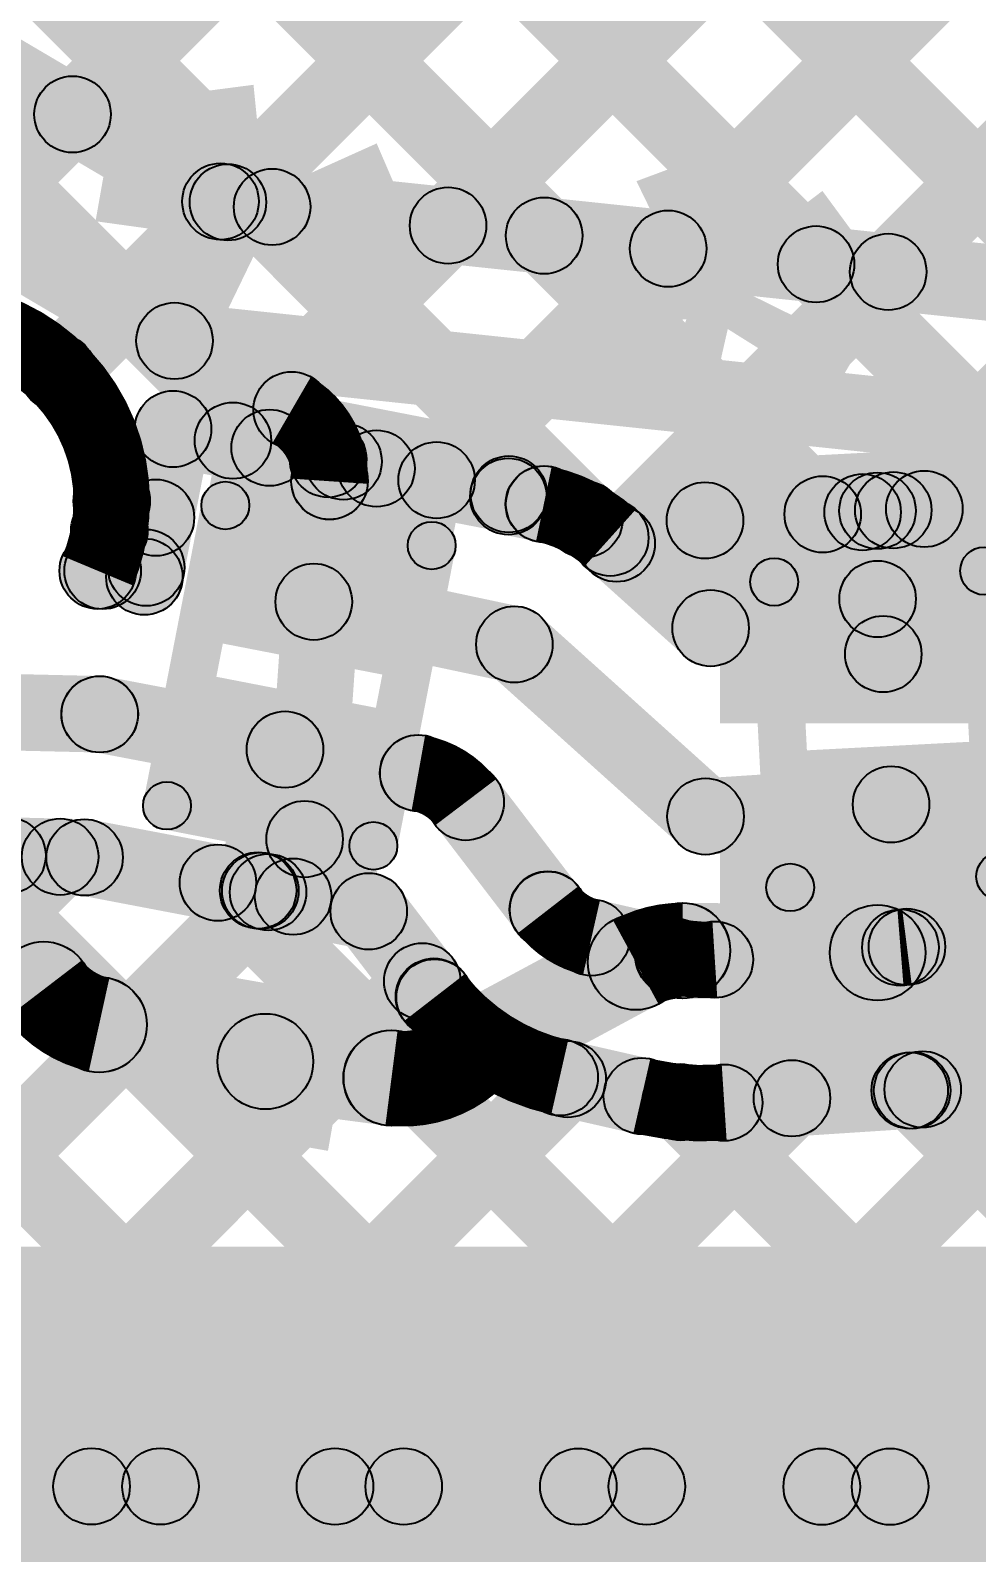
# Model space of a CAD drawing. Header units: millimetres. Extents: x 2.72 to 4.82, y 2.46 to 3.29.
# Drawn here: x 3.6684 to 3.7674, y 2.555 to 2.7142 of the extents above; entities that cross this region are included whole.
import ezdxf

# ---------------------------------------------------------------- set-up
doc = ezdxf.new("R2010")
doc.units = ezdxf.units.MM
doc.header["$MEASUREMENT"] = 0
for name, color, linetype in [('BottomLayer', 5, 'Continuous'), ('BottomPaste', 16, 'Continuous'), ('BottomSolder', 6, 'Continuous'), ('TopLayer', 1, 'Continuous'), ('TopOverlay', 2, 'Continuous'), ('TopPaste', 8, 'Continuous'), ('TopSolder', 216, 'Continuous')]:
    doc.layers.add(name, color=color, linetype=linetype)

# ---------------------------------------------------------------- blocks, each defined once
blk = doc.blocks.new('CAP_0201_B_18')
at = {"layer": 'BottomLayer'}
for points in [[(-0.01772, 0.00591), (-0.00591, 0.00591), (-0.00591, -0.00591), (-0.01772, -0.00591)], [(0.00591, 0.00591), (0.01772, 0.00591), (0.01772, -0.00591), (0.00591, -0.00591)]]:
    blk.add_hatch(color=5, dxfattribs=at).paths.add_polyline_path(points)
at = {"layer": 'BottomPaste'}
for points in [[(-0.01772, 0.00591), (-0.00591, 0.00591), (-0.00591, -0.00591), (-0.01772, -0.00591)], [(0.00591, 0.00591), (0.01772, 0.00591), (0.01772, -0.00591), (0.00591, -0.00591)]]:
    blk.add_hatch(color=16, dxfattribs=at).paths.add_polyline_path(points)
at = {"layer": 'BottomSolder'}
for points in [[(-0.01988, 0.00807), (-0.00374, 0.00807), (-0.00374, -0.00807), (-0.01988, -0.00807)], [(0.00374, 0.00807), (0.01988, 0.00807), (0.01988, -0.00807), (0.00374, -0.00807)]]:
    blk.add_hatch(color=6, dxfattribs=at).paths.add_polyline_path(points)
blk = doc.blocks.new('R__0402_B_54')
at = {"layer": 'BottomLayer'}
for points in [[(-0.0095, 0.0125), (-0.0095, -0.0125), (-0.0275, -0.0125), (-0.0275, 0.0125)], [(0.0275, 0.0125), (0.0275, -0.0125), (0.0095, -0.0125), (0.0095, 0.0125)]]:
    blk.add_hatch(color=5, dxfattribs=at).paths.add_polyline_path(points)
at = {"layer": 'BottomPaste'}
for points in [[(-0.0095, 0.0125), (-0.0095, -0.0125), (-0.0275, -0.0125), (-0.0275, 0.0125)], [(0.0275, 0.0125), (0.0275, -0.0125), (0.0095, -0.0125), (0.0095, 0.0125)]]:
    blk.add_hatch(color=16, dxfattribs=at).paths.add_polyline_path(points)
at = {"layer": 'BottomSolder'}
for points in [[(-0.0055, 0.0165), (-0.0055, -0.0165), (-0.0315, -0.0165), (-0.0315, 0.0165)], [(0.0315, 0.0165), (0.0315, -0.0165), (0.0055, -0.0165), (0.0055, 0.0165)]]:
    blk.add_hatch(color=6, dxfattribs=at).paths.add_polyline_path(points)
blk = doc.blocks.new('LED_0201_107')
at = {"layer": 'TopLayer'}
for points in [[(-0.01181, 0.00689), (-0.00394, 0.00689), (-0.00394, -0.00689), (-0.01181, -0.00689)], [(0.00394, 0.00689), (0.01181, 0.00689), (0.01181, -0.00689), (0.00394, -0.00689)]]:
    blk.add_hatch(color=1, dxfattribs=at).paths.add_polyline_path(points)
at = {"layer": 'TopOverlay'}
h = blk.add_hatch(color=2, dxfattribs=at)
edge = h.paths.add_edge_path()
edge.add_arc((-0.016, 0.011), 0.0025, 0, 360)
h = blk.add_hatch(color=2, dxfattribs=at)
edge = h.paths.add_edge_path()
edge.add_arc((-0.016, 0.011), 0.0025, 0, 360)
for points in [[(0.016, 0.0135), (0.016, 0.0085), (-0.016, 0.0085), (-0.016, 0.0135)], [(0.016, -0.01301), (0.029, -0.01301), (0.029, 0.01299), (0.016, 0.01299)], [(-0.0185, 0.011), (-0.0135, 0.011), (-0.0135, -0.011), (-0.0185, -0.011)], [(0.01301, -0.011), (0.01701, -0.011), (0.01701, 0.011), (0.01301, 0.011)], [(0.016, -0.0085), (0.016, -0.0135), (-0.016, -0.0135), (-0.016, -0.0085)]]:
    blk.add_hatch(color=2, dxfattribs=at).paths.add_polyline_path(points)
h = blk.add_hatch(color=2, dxfattribs=at)
edge = h.paths.add_edge_path()
edge.add_arc((0.016, 0.011), 0.0025, 0, 360)
h = blk.add_hatch(color=2, dxfattribs=at)
edge = h.paths.add_edge_path()
edge.add_arc((-0.016, -0.011), 0.0025, 0, 360)
h = blk.add_hatch(color=2, dxfattribs=at)
edge = h.paths.add_edge_path()
edge.add_arc((-0.016, -0.011), 0.0025, 0, 360)
h = blk.add_hatch(color=2, dxfattribs=at)
edge = h.paths.add_edge_path()
edge.add_arc((0.016, -0.011), 0.0025, 0, 360)
at = {"layer": 'TopPaste'}
for points in [[(-0.01181, 0.00689), (-0.00394, 0.00689), (-0.00394, -0.00689), (-0.01181, -0.00689)], [(0.00394, 0.00689), (0.01181, 0.00689), (0.01181, -0.00689), (0.00394, -0.00689)]]:
    blk.add_hatch(color=8, dxfattribs=at).paths.add_polyline_path(points)
at = {"layer": 'TopSolder'}
for points in [[(-0.01398, 0.00906), (-0.00177, 0.00906), (-0.00177, -0.00906), (-0.01398, -0.00906)], [(0.00177, 0.00906), (0.01398, 0.00906), (0.01398, -0.00906), (0.00177, -0.00906)]]:
    blk.add_hatch(color=216, dxfattribs=at).paths.add_polyline_path(points)
at = {"layer": 'TopOverlay'}
for centre in [(-0.016, 0.011), (-0.016, 0.011), (0.016, 0.011), (-0.016, -0.011), (-0.016, -0.011), (0.016, -0.011)]:
    blk.add_circle(centre, 0.0025, dxfattribs=at)
blk = doc.blocks.new('LED_0201_108')
at = {"layer": 'TopLayer'}
for points in [[(-0.01181, 0.00689), (-0.00394, 0.00689), (-0.00394, -0.00689), (-0.01181, -0.00689)], [(0.00394, 0.00689), (0.01181, 0.00689), (0.01181, -0.00689), (0.00394, -0.00689)]]:
    blk.add_hatch(color=1, dxfattribs=at).paths.add_polyline_path(points)
at = {"layer": 'TopOverlay'}
h = blk.add_hatch(color=2, dxfattribs=at)
edge = h.paths.add_edge_path()
edge.add_arc((-0.016, 0.011), 0.0025, 0, 360)
h = blk.add_hatch(color=2, dxfattribs=at)
edge = h.paths.add_edge_path()
edge.add_arc((-0.016, 0.011), 0.0025, 0, 360)
for points in [[(-0.016, 0.0085), (-0.016, 0.0135), (0.016, 0.0135), (0.016, 0.0085)], [(0.016, -0.013), (0.029, -0.013), (0.029, 0.013), (0.016, 0.013)], [(-0.0185, 0.011), (-0.0135, 0.011), (-0.0135, -0.011), (-0.0185, -0.011)], [(0.013, -0.011), (0.017, -0.011), (0.017, 0.011), (0.013, 0.011)], [(-0.016, -0.0135), (-0.016, -0.0085), (0.016, -0.0085), (0.016, -0.0135)]]:
    blk.add_hatch(color=2, dxfattribs=at).paths.add_polyline_path(points)
h = blk.add_hatch(color=2, dxfattribs=at)
edge = h.paths.add_edge_path()
edge.add_arc((0.016, 0.011), 0.0025, 0, 360)
h = blk.add_hatch(color=2, dxfattribs=at)
edge = h.paths.add_edge_path()
edge.add_arc((-0.016, -0.011), 0.0025, 0, 360)
h = blk.add_hatch(color=2, dxfattribs=at)
edge = h.paths.add_edge_path()
edge.add_arc((-0.016, -0.011), 0.0025, 0, 360)
h = blk.add_hatch(color=2, dxfattribs=at)
edge = h.paths.add_edge_path()
edge.add_arc((0.016, -0.011), 0.0025, 0, 360)
at = {"layer": 'TopPaste'}
for points in [[(-0.01181, 0.00689), (-0.00394, 0.00689), (-0.00394, -0.00689), (-0.01181, -0.00689)], [(0.00394, 0.00689), (0.01181, 0.00689), (0.01181, -0.00689), (0.00394, -0.00689)]]:
    blk.add_hatch(color=8, dxfattribs=at).paths.add_polyline_path(points)
at = {"layer": 'TopSolder'}
for points in [[(-0.01398, 0.00906), (-0.00177, 0.00906), (-0.00177, -0.00906), (-0.01398, -0.00906)], [(0.00177, 0.00906), (0.01398, 0.00906), (0.01398, -0.00906), (0.00177, -0.00906)]]:
    blk.add_hatch(color=216, dxfattribs=at).paths.add_polyline_path(points)
at = {"layer": 'TopOverlay'}
for centre in [(-0.016, 0.011), (-0.016, 0.011), (0.016, 0.011), (-0.016, -0.011), (-0.016, -0.011), (0.016, -0.011)]:
    blk.add_circle(centre, 0.0025, dxfattribs=at)

msp = doc.modelspace()

# ---------------------------------------------------------------- hatches: boundary and pattern name
at = {"layer": 'BottomLayer'}
for points in [[(3.55977, 2.90036), (3.56542, 2.90602), (3.78184, 2.6896), (3.77619, 2.68394)], [(3.73791, 2.68857), (3.73226, 2.69423), (3.92017, 2.88214), (3.92583, 2.87648)], [(3.56032, 2.87435), (3.56598, 2.88001), (3.75339, 2.6926), (3.74773, 2.68694)], [(3.76094, 2.68614), (3.75529, 2.6918), (3.92017, 2.85668), (3.92583, 2.85103)], [(3.56109, 2.84812), (3.56675, 2.85378), (3.72493, 2.69559), (3.71928, 2.68994)], [(3.57425, 2.80951), (3.57991, 2.81516), (3.69648, 2.69859), (3.69082, 2.69293)], [(3.69185, 2.69342), (3.6862, 2.69908), (3.76528, 2.77816), (3.77094, 2.7725)], [(3.71488, 2.69099), (3.70923, 2.69665), (3.79001, 2.77744), (3.79567, 2.77178)], [(3.6756, 2.70262), (3.66995, 2.70828), (3.73644, 2.77477), (3.7421, 2.76912)], [(3.59659, 2.7457), (3.60065, 2.7526), (3.69029, 2.69978), (3.68622, 2.69288)], [(3.58418, 2.7356), (3.58824, 2.7425), (3.68548, 2.6852), (3.68141, 2.67831)], [(3.68784, 2.69235), (3.68867, 2.70031), (3.80429, 2.68813), (3.80345, 2.68017)], [(3.68141, 2.67831), (3.68548, 2.6852), (3.69773, 2.67798), (3.69367, 2.67109)], [(3.68303, 2.67778), (3.68386, 2.68573), (3.80906, 2.67254), (3.80822, 2.66459)], [(3.70104, 2.62935), (3.69306, 2.62991), (3.69567, 2.66734), (3.70365, 2.66679)], [(3.70365, 2.66681), (3.69566, 2.66732), (3.69567, 2.66733), (3.70365, 2.66681)], [(3.75706, 2.65075), (3.75694, 2.65875), (3.77276, 2.65898), (3.77288, 2.65098)], [(3.65818, 2.62077), (3.66611, 2.62686), (3.67373, 2.61696), (3.6658, 2.61086)], [(3.73652, 2.61297), (3.73663, 2.62297), (3.75705, 2.62275), (3.75695, 2.61275)], [(3.73656, 2.61297), (3.73656, 2.62297), (3.73658, 2.62297), (3.73658, 2.61297)], [(3.75705, 2.61275), (3.75695, 2.62275), (3.78109, 2.62298), (3.78118, 2.61298)], [(3.71688, 2.6031), (3.71214, 2.61191), (3.72933, 2.62116), (3.73407, 2.61236)], [(3.67447, 2.60533), (3.67663, 2.6151), (3.69403, 2.61125), (3.69187, 2.60149)], [(3.6923, 2.60141), (3.6936, 2.61133), (3.70676, 2.6096), (3.70546, 2.59968)], [(3.70545, 2.59968), (3.70677, 2.6096), (3.7068, 2.60959), (3.70548, 2.59968)], [(3.049, 2.465), (4.817, 2.465), (4.817, 2.587), (3.049, 2.587)]]:
    msp.add_hatch(color=5, dxfattribs=at).paths.add_polyline_path(points)
h = msp.add_hatch(color=5, dxfattribs=at)
edge = h.paths.add_edge_path()
edge.add_arc((3.67277, 2.70545), 0.004, 0, 360)
h = msp.add_hatch(color=5, dxfattribs=at)
edge = h.paths.add_edge_path()
edge.add_arc((3.68825, 2.69633), 0.004, 0, 360)
h = msp.add_hatch(color=5, dxfattribs=at)
edge = h.paths.add_edge_path()
edge.add_arc((3.68825, 2.69633), 0.004, 0, 360)
h = msp.add_hatch(color=5, dxfattribs=at)
edge = h.paths.add_edge_path()
edge.add_arc((3.68903, 2.69625), 0.004, 0, 360)
h = msp.add_hatch(color=5, dxfattribs=at)
edge = h.paths.add_edge_path()
edge.add_arc((3.69365, 2.69576), 0.004, 0, 360)
h = msp.add_hatch(color=5, dxfattribs=at)
edge = h.paths.add_edge_path()
edge.add_arc((3.71206, 2.69382), 0.004, 0, 360)
h = msp.add_hatch(color=5, dxfattribs=at)
edge = h.paths.add_edge_path()
edge.add_arc((3.72211, 2.69276), 0.004, 0, 360)
h = msp.add_hatch(color=5, dxfattribs=at)
edge = h.paths.add_edge_path()
edge.add_arc((3.73509, 2.6914), 0.004, 0, 360)
h = msp.add_hatch(color=5, dxfattribs=at)
edge = h.paths.add_edge_path()
edge.add_arc((3.75056, 2.68977), 0.004, 0, 360)
h = msp.add_hatch(color=5, dxfattribs=at)
edge = h.paths.add_edge_path()
edge.add_arc((3.75811, 2.68897), 0.004, 0, 360)
h = msp.add_hatch(color=5, dxfattribs=at)
edge = h.paths.add_edge_path()
edge.add_arc((3.68344, 2.68175), 0.004, 0, 360)
h = msp.add_hatch(color=5, dxfattribs=at)
edge = h.paths.add_edge_path()
edge.add_arc((3.68344, 2.68175), 0.004, 0, 360)
h = msp.add_hatch(color=5, dxfattribs=at)
edge = h.paths.add_edge_path()
edge.add_arc((3.68344, 2.68175), 0.004, 0, 360)
h = msp.add_hatch(color=5, dxfattribs=at)
edge = h.paths.add_edge_path()
edge.add_arc((3.6957, 2.67453), 0.004, 0, 360)
h = msp.add_hatch(color=5, dxfattribs=at)
edge = h.paths.add_edge_path()
edge.add_arc((3.6957, 2.67453), 0.004, 0, 360)
h = msp.add_hatch(color=5, dxfattribs=at)
edge = h.paths.add_edge_path()
edge.add_arc((3.69966, 2.66706), 0.004, 0, 360)
h = msp.add_hatch(color=5, dxfattribs=at)
edge = h.paths.add_edge_path()
edge.add_arc((3.69966, 2.66707), 0.004, 0, 360)
h = msp.add_hatch(color=5, dxfattribs=at)
edge = h.paths.add_edge_path()
edge.add_arc((3.69966, 2.66706), 0.004, 0, 360)
h = msp.add_hatch(color=5, dxfattribs=at)
edge = h.paths.add_edge_path()
edge.add_arc((3.69966, 2.66707), 0.004, 0, 360)
h = msp.add_hatch(color=5, dxfattribs=at)
edge = h.paths.add_edge_path()
edge.add_arc((3.757, 2.65475), 0.004, 0, 360)
h = msp.add_hatch(color=5, dxfattribs=at)
edge = h.paths.add_edge_path()
edge.add_arc((3.69705, 2.62963), 0.004, 0, 360)
h = msp.add_hatch(color=5, dxfattribs=at)
edge = h.paths.add_edge_path()
edge.add_arc((3.73656, 2.61797), 0.005, 0, 360)
h = msp.add_hatch(color=5, dxfattribs=at)
edge = h.paths.add_edge_path()
edge.add_arc((3.73656, 2.61797), 0.005, 0, 360)
h = msp.add_hatch(color=5, dxfattribs=at)
edge = h.paths.add_edge_path()
edge.add_arc((3.73658, 2.61797), 0.005, 0, 360)
h = msp.add_hatch(color=5, dxfattribs=at)
edge = h.paths.add_edge_path()
edge.add_arc((3.73658, 2.61797), 0.005, 0, 360)
h = msp.add_hatch(color=5, dxfattribs=at)
edge = h.paths.add_edge_path()
edge.add_arc((3.757, 2.61775), 0.005, 0, 360)
h = msp.add_hatch(color=5, dxfattribs=at)
edge = h.paths.add_edge_path()
edge.add_arc((3.757, 2.61775), 0.005, 0, 360)
h = msp.add_hatch(color=5, dxfattribs=at)
edge = h.paths.add_edge_path()
edge.add_arc((3.7317, 2.61676), 0.005, 0, 360)
h = msp.add_hatch(color=5, dxfattribs=at)
edge = h.paths.add_edge_path()
edge.add_arc((3.7317, 2.61676), 0.005, 0, 360)
h = msp.add_hatch(color=5, dxfattribs=at)
edge = h.paths.add_edge_path()
edge.add_arc((3.66976, 2.61391), 0.005, 0, 360)
h = msp.add_hatch(color=5, dxfattribs=at)
edge = h.paths.add_edge_path()
edge.add_arc((3.66976, 2.61391), 0.005, 0, 360)
h = msp.add_hatch(color=5, dxfattribs=at)
edge = h.paths.add_edge_path()
edge.add_arc((3.67555, 2.61021), 0.005, 0, 360)
h = msp.add_hatch(color=5, dxfattribs=at)
edge = h.paths.add_edge_path()
edge.add_arc((3.67555, 2.61022), 0.005, 0, 360)
h = msp.add_hatch(color=5, dxfattribs=at)
edge = h.paths.add_edge_path()
edge.add_arc((3.67555, 2.61022), 0.005, 0, 360)
h = msp.add_hatch(color=5, dxfattribs=at)
edge = h.paths.add_edge_path()
edge.add_arc((3.67555, 2.61022), 0.005, 0, 360)
h = msp.add_hatch(color=5, dxfattribs=at)
edge = h.paths.add_edge_path()
edge.add_arc((3.69295, 2.60637), 0.005, 0, 360)
h = msp.add_hatch(color=5, dxfattribs=at)
edge = h.paths.add_edge_path()
edge.add_arc((3.69295, 2.60637), 0.005, 0, 360)
h = msp.add_hatch(color=5, dxfattribs=at)
edge = h.paths.add_edge_path()
edge.add_arc((3.71451, 2.60751), 0.005, 0, 360)
h = msp.add_hatch(color=5, dxfattribs=at)
edge = h.paths.add_edge_path()
edge.add_arc((3.71451, 2.60751), 0.005, 0, 360)
h = msp.add_hatch(color=5, dxfattribs=at)
edge = h.paths.add_edge_path()
edge.add_arc((3.70611, 2.60464), 0.005, 0, 360)
h = msp.add_hatch(color=5, dxfattribs=at)
edge = h.paths.add_edge_path()
edge.add_arc((3.70611, 2.60464), 0.005, 0, 360)
h = msp.add_hatch(color=5, dxfattribs=at)
edge = h.paths.add_edge_path()
edge.add_arc((3.70614, 2.60464), 0.005, 0, 360)
h = msp.add_hatch(color=5, dxfattribs=at)
edge = h.paths.add_edge_path()
edge.add_arc((3.70614, 2.60464), 0.005, 0, 360)
at = {"layer": 'TopLayer'}
for points in [[(3.53747, 2.92265), (3.54313, 2.92831), (3.79956, 2.67188), (3.79391, 2.66622)], [(3.71369, 2.66435), (3.70804, 2.67), (3.95917, 2.92114), (3.96483, 2.91548)], [(3.52917, 2.9055), (3.53483, 2.91116), (3.77816, 2.66782), (3.77251, 2.66216)], [(3.52567, 2.88354), (3.53133, 2.8892), (3.75408, 2.66644), (3.74843, 2.66079)], [(3.73253, 2.65772), (3.72687, 2.66338), (3.95032, 2.88684), (3.95598, 2.88118)], [(3.76147, 2.66121), (3.75581, 2.66687), (3.9593, 2.87035), (3.96495, 2.8647)], [(3.54106, 2.84269), (3.54672, 2.84835), (3.72915, 2.66592), (3.7235, 2.66026)], [(3.53775, 2.82055), (3.54341, 2.82621), (3.69622, 2.6734), (3.69056, 2.66774)], [(3.67406, 2.67563), (3.66841, 2.68129), (3.76528, 2.77816), (3.77094, 2.7725)], [(3.69238, 2.66849), (3.68672, 2.67415), (3.79001, 2.77744), (3.79567, 2.77178)], [(3.65553, 2.68255), (3.64987, 2.6882), (3.73644, 2.77477), (3.7421, 2.76912)], [(3.68253, 2.66861), (3.68406, 2.67646), (3.70027, 2.67331), (3.69874, 2.66546)], [(3.68422, 2.65631), (3.67636, 2.65784), (3.67937, 2.6733), (3.68722, 2.67177)], [(3.70029, 2.66522), (3.70195, 2.67304), (3.7054, 2.67231), (3.70373, 2.66449)], [(3.7038, 2.66447), (3.70533, 2.67233), (3.71918, 2.66963), (3.71765, 2.66178)], [(3.71754, 2.66156), (3.7192, 2.66938), (3.72291, 2.66859), (3.72125, 2.66077)], [(3.7621, 2.66018), (3.76168, 2.66817), (3.77446, 2.66884), (3.77488, 2.66085)], [(3.73915, 2.65897), (3.73873, 2.66696), (3.75523, 2.66783), (3.75564, 2.65984)], [(3.75715, 2.65998), (3.75683, 2.66797), (3.76173, 2.66817), (3.76205, 2.66018)], [(3.67875, 2.65486), (3.67309, 2.66052), (3.67866, 2.66609), (3.68432, 2.66043)], [(3.67379, 2.65906), (3.67944, 2.66472), (3.6833, 2.66086), (3.67765, 2.6552)], [(3.72636, 2.65818), (3.73171, 2.66412), (3.74221, 2.65468), (3.73686, 2.64873)], [(3.73495, 2.66276), (3.74294, 2.66318), (3.74353, 2.65191), (3.73554, 2.65149)], [(3.69717, 2.65055), (3.69884, 2.65837), (3.71983, 2.65391), (3.71817, 2.64609)], [(3.71632, 2.64703), (3.72168, 2.65297), (3.74168, 2.63497), (3.73632, 2.62903)], [(3.75775, 2.64499), (3.75743, 2.65299), (3.78221, 2.65397), (3.78253, 2.64598)], [(3.66423, 2.63895), (3.66441, 2.64695), (3.6757, 2.64669), (3.67552, 2.63869)], [(3.67487, 2.63876), (3.67637, 2.64662), (3.69575, 2.64293), (3.69425, 2.63507)], [(3.67489, 2.63876), (3.67633, 2.64663), (3.67634, 2.64663), (3.6749, 2.63876)], [(3.6943, 2.63506), (3.6957, 2.64294), (3.70962, 2.64048), (3.70823, 2.6326)], [(3.70821, 2.63261), (3.70965, 2.64048), (3.70967, 2.64047), (3.70823, 2.6326)], [(3.73926, 2.62801), (3.73874, 2.63599), (3.75815, 2.63725), (3.75867, 2.62927)], [(3.71074, 2.63107), (3.71709, 2.63593), (3.72567, 2.62471), (3.71932, 2.61985)], [(3.76114, 2.55906), (3.75548, 2.56471), (3.82418, 2.63341), (3.82984, 2.62776)], [(3.60847, 2.55912), (3.60281, 2.56478), (3.66864, 2.63061), (3.6743, 2.62495)], [(3.66587, 2.62391), (3.66605, 2.63191), (3.67412, 2.63172), (3.67394, 2.62373)], [(3.67328, 2.6238), (3.67478, 2.63165), (3.69294, 2.62819), (3.69144, 2.62034)], [(3.65919, 2.62274), (3.66485, 2.6284), (3.72852, 2.56473), (3.72286, 2.55907)], [(3.68515, 2.62224), (3.69081, 2.6279), (3.75399, 2.56472), (3.74833, 2.55906)], [(3.69173, 2.62028), (3.69312, 2.62816), (3.69654, 2.62756), (3.69515, 2.61968)], [(3.69509, 2.61969), (3.69661, 2.62755), (3.70452, 2.62601), (3.703, 2.61815)], [(3.63391, 2.55911), (3.62826, 2.56477), (3.6904, 2.62691), (3.69605, 2.62125)], [(3.61148, 2.61954), (3.61714, 2.6252), (3.67759, 2.56475), (3.67193, 2.55909)], [(3.70058, 2.61965), (3.70694, 2.62451), (3.71376, 2.61559), (3.7074, 2.61073)], [(3.71932, 2.61985), (3.72568, 2.6247), (3.7257, 2.62467), (3.71934, 2.61982)], [(3.76051, 2.61438), (3.75963, 2.62233), (3.78077, 2.62467), (3.78165, 2.61672)], [(3.72618, 2.61544), (3.72796, 2.62324), (3.73655, 2.62128), (3.73478, 2.61348)], [(3.74023, 2.61304), (3.73971, 2.62102), (3.75913, 2.62229), (3.75965, 2.6143)], [(3.64272, 2.61376), (3.64837, 2.61942), (3.70305, 2.56474), (3.6974, 2.55908)], [(3.65936, 2.5591), (3.6537, 2.56476), (3.70653, 2.61759), (3.71219, 2.61193)], [(3.76216, 2.59947), (3.76128, 2.60742), (3.78242, 2.60976), (3.7833, 2.60181)], [(3.72285, 2.60081), (3.72463, 2.60861), (3.73322, 2.60665), (3.73144, 2.59885)], [(3.6848, 2.55909), (3.67915, 2.56475), (3.72175, 2.60735), (3.7274, 2.60169)], [(3.73569, 2.55907), (3.73004, 2.56473), (3.77316, 2.60785), (3.77882, 2.60219)], [(3.74121, 2.59807), (3.74069, 2.60605), (3.7601, 2.60732), (3.76062, 2.59933)], [(3.71025, 2.55908), (3.70459, 2.56474), (3.74521, 2.60535), (3.75086, 2.5997)], [(3.75779, 2.60052), (3.76344, 2.60617), (3.80492, 2.5647), (3.79926, 2.55904)], [(3.73356, 2.59929), (3.73922, 2.60494), (3.77945, 2.56471), (3.7738, 2.55905)], [(3.02643, 2.5582), (3.02643, 2.5662), (4.66569, 2.56549), (4.66569, 2.55749)]]:
    msp.add_hatch(color=1, dxfattribs=at).paths.add_polyline_path(points)
h = msp.add_hatch(color=1, dxfattribs=at)
edge = h.paths.add_edge_path()
edge.add_arc((3.67123, 2.67846), 0.004, 0, 360)
h = msp.add_hatch(color=1, dxfattribs=at)
edge = h.paths.add_edge_path()
edge.add_arc((3.68329, 2.67253), 0.004, 0, 360)
h = msp.add_hatch(color=1, dxfattribs=at)
edge = h.paths.add_edge_path()
edge.add_arc((3.68329, 2.67253), 0.004, 0, 360)
h = msp.add_hatch(color=1, dxfattribs=at)
edge = h.paths.add_edge_path()
edge.add_arc((3.68955, 2.67132), 0.004, 0, 360)
h = msp.add_hatch(color=1, dxfattribs=at)
edge = h.paths.add_edge_path()
edge.add_arc((3.69339, 2.67057), 0.004, 0, 360)
h = msp.add_hatch(color=1, dxfattribs=at)
edge = h.paths.add_edge_path()
edge.add_arc((3.69951, 2.66938), 0.004, 0, 360)
h = msp.add_hatch(color=1, dxfattribs=at)
edge = h.paths.add_edge_path()
edge.add_arc((3.70112, 2.66913), 0.004, 0, 360)
h = msp.add_hatch(color=1, dxfattribs=at)
edge = h.paths.add_edge_path()
edge.add_arc((3.70457, 2.6684), 0.004, 0, 360)
h = msp.add_hatch(color=1, dxfattribs=at)
edge = h.paths.add_edge_path()
edge.add_arc((3.70457, 2.6684), 0.004, 0, 360)
h = msp.add_hatch(color=1, dxfattribs=at)
edge = h.paths.add_edge_path()
edge.add_arc((3.71086, 2.66718), 0.004, 0, 360)
h = msp.add_hatch(color=1, dxfattribs=at)
edge = h.paths.add_edge_path()
edge.add_arc((3.67687, 2.665), 0.004, 0, 360)
h = msp.add_hatch(color=1, dxfattribs=at)
edge = h.paths.add_edge_path()
edge.add_arc((3.67687, 2.665), 0.004, 0, 360)
h = msp.add_hatch(color=1, dxfattribs=at)
edge = h.paths.add_edge_path()
edge.add_arc((3.71837, 2.66547), 0.004, 0, 360)
h = msp.add_hatch(color=1, dxfattribs=at)
edge = h.paths.add_edge_path()
edge.add_arc((3.71842, 2.66571), 0.004, 0, 360)
h = msp.add_hatch(color=1, dxfattribs=at)
edge = h.paths.add_edge_path()
edge.add_arc((3.72208, 2.66468), 0.004, 0, 360)
h = msp.add_hatch(color=1, dxfattribs=at)
edge = h.paths.add_edge_path()
edge.add_arc((3.72208, 2.66468), 0.004, 0, 360)
h = msp.add_hatch(color=1, dxfattribs=at)
edge = h.paths.add_edge_path()
edge.add_arc((3.72212, 2.66467), 0.004, 0, 360)
h = msp.add_hatch(color=1, dxfattribs=at)
edge = h.paths.add_edge_path()
edge.add_arc((3.68149, 2.66326), 0.004, 0, 360)
h = msp.add_hatch(color=1, dxfattribs=at)
edge = h.paths.add_edge_path()
edge.add_arc((3.72633, 2.66309), 0.004, 0, 360)
h = msp.add_hatch(color=1, dxfattribs=at)
edge = h.paths.add_edge_path()
edge.add_arc((3.75126, 2.66361), 0.004, 0, 360)
h = msp.add_hatch(color=1, dxfattribs=at)
edge = h.paths.add_edge_path()
edge.add_arc((3.75543, 2.66383), 0.004, 0, 360)
h = msp.add_hatch(color=1, dxfattribs=at)
edge = h.paths.add_edge_path()
edge.add_arc((3.75699, 2.66398), 0.004, 0, 360)
h = msp.add_hatch(color=1, dxfattribs=at)
edge = h.paths.add_edge_path()
edge.add_arc((3.75864, 2.66404), 0.004, 0, 360)
h = msp.add_hatch(color=1, dxfattribs=at)
edge = h.paths.add_edge_path()
edge.add_arc((3.76189, 2.66417), 0.004, 0, 360)
h = msp.add_hatch(color=1, dxfattribs=at)
edge = h.paths.add_edge_path()
edge.add_arc((3.76189, 2.66417), 0.004, 0, 360)
h = msp.add_hatch(color=1, dxfattribs=at)
edge = h.paths.add_edge_path()
edge.add_arc((3.67662, 2.66189), 0.004, 0, 360)
h = msp.add_hatch(color=1, dxfattribs=at)
edge = h.paths.add_edge_path()
edge.add_arc((3.73894, 2.66297), 0.004, 0, 360)
h = msp.add_hatch(color=1, dxfattribs=at)
edge = h.paths.add_edge_path()
edge.add_arc((3.73894, 2.66297), 0.004, 0, 360)
h = msp.add_hatch(color=1, dxfattribs=at)
edge = h.paths.add_edge_path()
edge.add_arc((3.72903, 2.66115), 0.004, 0, 360)
h = msp.add_hatch(color=1, dxfattribs=at)
edge = h.paths.add_edge_path()
edge.add_arc((3.72903, 2.66115), 0.004, 0, 360)
h = msp.add_hatch(color=1, dxfattribs=at)
edge = h.paths.add_edge_path()
edge.add_arc((3.72903, 2.66115), 0.004, 0, 360)
h = msp.add_hatch(color=1, dxfattribs=at)
edge = h.paths.add_edge_path()
edge.add_arc((3.7297, 2.66055), 0.004, 0, 360)
h = msp.add_hatch(color=1, dxfattribs=at)
edge = h.paths.add_edge_path()
edge.add_arc((3.67541, 2.6577), 0.004, 0, 360)
h = msp.add_hatch(color=1, dxfattribs=at)
edge = h.paths.add_edge_path()
edge.add_arc((3.67592, 2.65769), 0.004, 0, 360)
h = msp.add_hatch(color=1, dxfattribs=at)
edge = h.paths.add_edge_path()
edge.add_arc((3.68029, 2.65708), 0.004, 0, 360)
h = msp.add_hatch(color=1, dxfattribs=at)
edge = h.paths.add_edge_path()
edge.add_arc((3.68047, 2.65803), 0.004, 0, 360)
h = msp.add_hatch(color=1, dxfattribs=at)
edge = h.paths.add_edge_path()
edge.add_arc((3.69801, 2.65446), 0.004, 0, 360)
h = msp.add_hatch(color=1, dxfattribs=at)
edge = h.paths.add_edge_path()
edge.add_arc((3.73953, 2.6517), 0.004, 0, 360)
h = msp.add_hatch(color=1, dxfattribs=at)
edge = h.paths.add_edge_path()
edge.add_arc((3.73953, 2.6517), 0.004, 0, 360)
h = msp.add_hatch(color=1, dxfattribs=at)
edge = h.paths.add_edge_path()
edge.add_arc((3.719, 2.65), 0.004, 0, 360)
h = msp.add_hatch(color=1, dxfattribs=at)
edge = h.paths.add_edge_path()
edge.add_arc((3.719, 2.65), 0.004, 0, 360)
h = msp.add_hatch(color=1, dxfattribs=at)
edge = h.paths.add_edge_path()
edge.add_arc((3.75759, 2.64899), 0.004, 0, 360)
h = msp.add_hatch(color=1, dxfattribs=at)
edge = h.paths.add_edge_path()
edge.add_arc((3.67561, 2.64269), 0.004, 0, 360)
h = msp.add_hatch(color=1, dxfattribs=at)
edge = h.paths.add_edge_path()
edge.add_arc((3.67561, 2.64269), 0.004, 0, 360)
h = msp.add_hatch(color=1, dxfattribs=at)
edge = h.paths.add_edge_path()
edge.add_arc((3.67562, 2.64269), 0.004, 0, 360)
h = msp.add_hatch(color=1, dxfattribs=at)
edge = h.paths.add_edge_path()
edge.add_arc((3.67562, 2.64269), 0.004, 0, 360)
h = msp.add_hatch(color=1, dxfattribs=at)
edge = h.paths.add_edge_path()
edge.add_arc((3.695, 2.639), 0.004, 0, 360)
h = msp.add_hatch(color=1, dxfattribs=at)
edge = h.paths.add_edge_path()
edge.add_arc((3.695, 2.639), 0.004, 0, 360)
h = msp.add_hatch(color=1, dxfattribs=at)
edge = h.paths.add_edge_path()
edge.add_arc((3.70893, 2.63654), 0.004, 0, 360)
h = msp.add_hatch(color=1, dxfattribs=at)
edge = h.paths.add_edge_path()
edge.add_arc((3.70893, 2.63654), 0.004, 0, 360)
h = msp.add_hatch(color=1, dxfattribs=at)
edge = h.paths.add_edge_path()
edge.add_arc((3.70895, 2.63654), 0.004, 0, 360)
h = msp.add_hatch(color=1, dxfattribs=at)
edge = h.paths.add_edge_path()
edge.add_arc((3.70895, 2.63654), 0.004, 0, 360)
h = msp.add_hatch(color=1, dxfattribs=at)
edge = h.paths.add_edge_path()
edge.add_arc((3.71391, 2.6335), 0.004, 0, 360)
h = msp.add_hatch(color=1, dxfattribs=at)
edge = h.paths.add_edge_path()
edge.add_arc((3.71391, 2.6335), 0.004, 0, 360)
h = msp.add_hatch(color=1, dxfattribs=at)
edge = h.paths.add_edge_path()
edge.add_arc((3.75841, 2.63326), 0.004, 0, 360)
h = msp.add_hatch(color=1, dxfattribs=at)
edge = h.paths.add_edge_path()
edge.add_arc((3.739, 2.632), 0.004, 0, 360)
h = msp.add_hatch(color=1, dxfattribs=at)
edge = h.paths.add_edge_path()
edge.add_arc((3.739, 2.632), 0.004, 0, 360)
h = msp.add_hatch(color=1, dxfattribs=at)
edge = h.paths.add_edge_path()
edge.add_arc((3.66596, 2.62791), 0.004, 0, 360)
h = msp.add_hatch(color=1, dxfattribs=at)
edge = h.paths.add_edge_path()
edge.add_arc((3.66596, 2.62791), 0.004, 0, 360)
h = msp.add_hatch(color=1, dxfattribs=at)
edge = h.paths.add_edge_path()
edge.add_arc((3.67147, 2.62778), 0.004, 0, 360)
h = msp.add_hatch(color=1, dxfattribs=at)
edge = h.paths.add_edge_path()
edge.add_arc((3.67403, 2.62772), 0.004, 0, 360)
h = msp.add_hatch(color=1, dxfattribs=at)
edge = h.paths.add_edge_path()
edge.add_arc((3.67403, 2.62772), 0.004, 0, 360)
h = msp.add_hatch(color=1, dxfattribs=at)
edge = h.paths.add_edge_path()
edge.add_arc((3.68798, 2.62507), 0.004, 0, 360)
h = msp.add_hatch(color=1, dxfattribs=at)
edge = h.paths.add_edge_path()
edge.add_arc((3.69219, 2.62426), 0.004, 0, 360)
h = msp.add_hatch(color=1, dxfattribs=at)
edge = h.paths.add_edge_path()
edge.add_arc((3.69242, 2.62422), 0.004, 0, 360)
h = msp.add_hatch(color=1, dxfattribs=at)
edge = h.paths.add_edge_path()
edge.add_arc((3.69323, 2.62408), 0.004, 0, 360)
h = msp.add_hatch(color=1, dxfattribs=at)
edge = h.paths.add_edge_path()
edge.add_arc((3.69585, 2.62362), 0.004, 0, 360)
h = msp.add_hatch(color=1, dxfattribs=at)
edge = h.paths.add_edge_path()
edge.add_arc((3.69585, 2.62362), 0.004, 0, 360)
h = msp.add_hatch(color=1, dxfattribs=at)
edge = h.paths.add_edge_path()
edge.add_arc((3.70376, 2.62208), 0.004, 0, 360)
h = msp.add_hatch(color=1, dxfattribs=at)
edge = h.paths.add_edge_path()
edge.add_arc((3.70376, 2.62208), 0.004, 0, 360)
h = msp.add_hatch(color=1, dxfattribs=at)
edge = h.paths.add_edge_path()
edge.add_arc((3.7225, 2.62228), 0.004, 0, 360)
h = msp.add_hatch(color=1, dxfattribs=at)
edge = h.paths.add_edge_path()
edge.add_arc((3.7225, 2.62228), 0.004, 0, 360)
h = msp.add_hatch(color=1, dxfattribs=at)
edge = h.paths.add_edge_path()
edge.add_arc((3.72252, 2.62224), 0.004, 0, 360)
h = msp.add_hatch(color=1, dxfattribs=at)
edge = h.paths.add_edge_path()
edge.add_arc((3.72252, 2.62224), 0.004, 0, 360)
h = msp.add_hatch(color=1, dxfattribs=at)
edge = h.paths.add_edge_path()
edge.add_arc((3.72707, 2.61934), 0.004, 0, 360)
h = msp.add_hatch(color=1, dxfattribs=at)
edge = h.paths.add_edge_path()
edge.add_arc((3.72707, 2.61934), 0.004, 0, 360)
h = msp.add_hatch(color=1, dxfattribs=at)
edge = h.paths.add_edge_path()
edge.add_arc((3.73566, 2.61738), 0.004, 0, 360)
h = msp.add_hatch(color=1, dxfattribs=at)
edge = h.paths.add_edge_path()
edge.add_arc((3.73566, 2.61738), 0.004, 0, 360)
h = msp.add_hatch(color=1, dxfattribs=at)
edge = h.paths.add_edge_path()
edge.add_arc((3.73997, 2.61703), 0.004, 0, 360)
h = msp.add_hatch(color=1, dxfattribs=at)
edge = h.paths.add_edge_path()
edge.add_arc((3.73997, 2.61703), 0.004, 0, 360)
h = msp.add_hatch(color=1, dxfattribs=at)
edge = h.paths.add_edge_path()
edge.add_arc((3.75939, 2.61829), 0.004, 0, 360)
h = msp.add_hatch(color=1, dxfattribs=at)
edge = h.paths.add_edge_path()
edge.add_arc((3.75939, 2.61829), 0.004, 0, 360)
h = msp.add_hatch(color=1, dxfattribs=at)
edge = h.paths.add_edge_path()
edge.add_arc((3.76007, 2.61836), 0.004, 0, 360)
h = msp.add_hatch(color=1, dxfattribs=at)
edge = h.paths.add_edge_path()
edge.add_arc((3.76007, 2.61836), 0.004, 0, 360)
h = msp.add_hatch(color=1, dxfattribs=at)
edge = h.paths.add_edge_path()
edge.add_arc((3.70936, 2.61476), 0.004, 0, 360)
h = msp.add_hatch(color=1, dxfattribs=at)
edge = h.paths.add_edge_path()
edge.add_arc((3.71058, 2.61316), 0.004, 0, 360)
h = msp.add_hatch(color=1, dxfattribs=at)
edge = h.paths.add_edge_path()
edge.add_arc((3.71065, 2.61307), 0.004, 0, 360)
h = msp.add_hatch(color=1, dxfattribs=at)
edge = h.paths.add_edge_path()
edge.add_arc((3.72374, 2.60471), 0.004, 0, 360)
h = msp.add_hatch(color=1, dxfattribs=at)
edge = h.paths.add_edge_path()
edge.add_arc((3.72374, 2.60471), 0.004, 0, 360)
h = msp.add_hatch(color=1, dxfattribs=at)
edge = h.paths.add_edge_path()
edge.add_arc((3.72458, 2.60452), 0.004, 0, 360)
h = msp.add_hatch(color=1, dxfattribs=at)
edge = h.paths.add_edge_path()
edge.add_arc((3.73233, 2.60275), 0.004, 0, 360)
h = msp.add_hatch(color=1, dxfattribs=at)
edge = h.paths.add_edge_path()
edge.add_arc((3.73233, 2.60275), 0.004, 0, 360)
h = msp.add_hatch(color=1, dxfattribs=at)
edge = h.paths.add_edge_path()
edge.add_arc((3.76036, 2.60333), 0.004, 0, 360)
h = msp.add_hatch(color=1, dxfattribs=at)
edge = h.paths.add_edge_path()
edge.add_arc((3.76062, 2.60334), 0.004, 0, 360)
h = msp.add_hatch(color=1, dxfattribs=at)
edge = h.paths.add_edge_path()
edge.add_arc((3.76172, 2.60345), 0.004, 0, 360)
h = msp.add_hatch(color=1, dxfattribs=at)
edge = h.paths.add_edge_path()
edge.add_arc((3.73639, 2.60211), 0.004, 0, 360)
h = msp.add_hatch(color=1, dxfattribs=at)
edge = h.paths.add_edge_path()
edge.add_arc((3.74095, 2.60206), 0.004, 0, 360)
h = msp.add_hatch(color=1, dxfattribs=at)
edge = h.paths.add_edge_path()
edge.add_arc((3.74095, 2.60206), 0.004, 0, 360)
h = msp.add_hatch(color=1, dxfattribs=at)
edge = h.paths.add_edge_path()
edge.add_arc((3.74804, 2.60252), 0.004, 0, 360)
h = msp.add_hatch(color=1, dxfattribs=at)
edge = h.paths.add_edge_path()
edge.add_arc((3.67476, 2.56192), 0.004, 0, 360)
h = msp.add_hatch(color=1, dxfattribs=at)
edge = h.paths.add_edge_path()
edge.add_arc((3.68197, 2.56192), 0.004, 0, 360)
h = msp.add_hatch(color=1, dxfattribs=at)
edge = h.paths.add_edge_path()
edge.add_arc((3.70023, 2.56191), 0.004, 0, 360)
h = msp.add_hatch(color=1, dxfattribs=at)
edge = h.paths.add_edge_path()
edge.add_arc((3.70742, 2.56191), 0.004, 0, 360)
h = msp.add_hatch(color=1, dxfattribs=at)
edge = h.paths.add_edge_path()
edge.add_arc((3.72569, 2.5619), 0.004, 0, 360)
h = msp.add_hatch(color=1, dxfattribs=at)
edge = h.paths.add_edge_path()
edge.add_arc((3.73286, 2.5619), 0.004, 0, 360)
h = msp.add_hatch(color=1, dxfattribs=at)
edge = h.paths.add_edge_path()
edge.add_arc((3.75116, 2.56189), 0.004, 0, 360)
h = msp.add_hatch(color=1, dxfattribs=at)
edge = h.paths.add_edge_path()
edge.add_arc((3.75831, 2.56189), 0.004, 0, 360)

# ---------------------------------------------------------------- linework, layer by layer
at = {"layer": 'BottomLayer'}
for points, const_width in [([(3.6957, 2.67453, -0.285518), (3.69966, 2.66707)], 0.008), ([(3.7317, 2.61676, -0.127376), (3.73656, 2.61797)], 0.01), ([(3.67555, 2.61022, -0.177023), (3.66976, 2.61391)], 0.01), ([(3.71451, 2.60751, -0.233093), (3.70614, 2.60464)], 0.01)]:
    msp.add_lwpolyline(points, format="xyb", dxfattribs=dict(at, const_width=const_width))
for centre, radius in [((3.67277, 2.70545), 0.004), ((3.68825, 2.69633), 0.004), ((3.68825, 2.69633), 0.004), ((3.68903, 2.69625), 0.004), ((3.69365, 2.69576), 0.004), ((3.71206, 2.69382), 0.004), ((3.72211, 2.69276), 0.004), ((3.73509, 2.6914), 0.004), ((3.75056, 2.68977), 0.004), ((3.75811, 2.68897), 0.004), ((3.68344, 2.68175), 0.004), ((3.68344, 2.68175), 0.004), ((3.68344, 2.68175), 0.004), ((3.6957, 2.67453), 0.004), ((3.6957, 2.67453), 0.004), ((3.69966, 2.66707), 0.004), ((3.69966, 2.66707), 0.004), ((3.69966, 2.66706), 0.004), ((3.69966, 2.66706), 0.004), ((3.757, 2.65475), 0.004), ((3.69705, 2.62963), 0.004), ((3.73656, 2.61797), 0.005), ((3.73656, 2.61797), 0.005), ((3.73658, 2.61797), 0.005), ((3.73658, 2.61797), 0.005), ((3.757, 2.61775), 0.005), ((3.757, 2.61775), 0.005), ((3.7317, 2.61676), 0.005), ((3.7317, 2.61676), 0.005), ((3.66976, 2.61391), 0.005), ((3.66976, 2.61391), 0.005), ((3.67555, 2.61022), 0.005), ((3.67555, 2.61022), 0.005), ((3.67555, 2.61022), 0.005), ((3.67555, 2.61021), 0.005), ((3.69295, 2.60637), 0.005), ((3.69295, 2.60637), 0.005), ((3.71451, 2.60751), 0.005), ((3.71451, 2.60751), 0.005), ((3.70611, 2.60464), 0.005), ((3.70611, 2.60464), 0.005), ((3.70614, 2.60464), 0.005), ((3.70614, 2.60464), 0.005)]:
    msp.add_circle(centre, radius, dxfattribs=at)
at = {"layer": 'TopLayer', "const_width": 0.008}
for points in [[(3.65557, 2.68372, -0.452501), (3.67687, 2.665)], [(3.67687, 2.665, -0.099587), (3.67541, 2.6577)], [(3.72208, 2.66468, -0.132271), (3.72903, 2.66115)], [(3.72212, 2.66467, -0.131648), (3.72903, 2.66115)], [(3.70895, 2.63654, -0.188366), (3.71391, 2.6335)], [(3.72707, 2.61934, -0.173847), (3.72252, 2.62224)], [(3.73997, 2.61703, -0.072421), (3.73566, 2.61738)], [(3.76007, 2.61836, -0.011501), (3.75939, 2.61829)], [(3.72374, 2.60471, -0.173847), (3.71065, 2.61307)], [(3.74095, 2.60206, -0.072421), (3.73233, 2.60275)]]:
    msp.add_lwpolyline(points, format="xyb", dxfattribs=at)
at = {"layer": 'TopLayer'}
for centre in [(3.67123, 2.67846), (3.68329, 2.67253), (3.68329, 2.67253), (3.68955, 2.67132), (3.69339, 2.67057), (3.69951, 2.66938), (3.70112, 2.66913), (3.70457, 2.6684), (3.70457, 2.6684), (3.71086, 2.66718), (3.67687, 2.665), (3.67687, 2.665), (3.71837, 2.66547), (3.71842, 2.66571), (3.72208, 2.66468), (3.72208, 2.66468), (3.72212, 2.66467), (3.68149, 2.66326), (3.72633, 2.66309), (3.75126, 2.66361), (3.75543, 2.66383), (3.75699, 2.66398), (3.75864, 2.66404), (3.76189, 2.66417), (3.76189, 2.66417), (3.67662, 2.66189), (3.73894, 2.66297), (3.73894, 2.66297), (3.72903, 2.66115), (3.72903, 2.66115), (3.72903, 2.66115), (3.7297, 2.66055), (3.67541, 2.6577), (3.67592, 2.65769), (3.68029, 2.65708), (3.68047, 2.65803), (3.69801, 2.65446), (3.73953, 2.6517), (3.73953, 2.6517), (3.719, 2.65), (3.719, 2.65), (3.75759, 2.64899), (3.67561, 2.64269), (3.67561, 2.64269), (3.67562, 2.64269), (3.67562, 2.64269), (3.695, 2.639), (3.695, 2.639), (3.70893, 2.63654), (3.70893, 2.63654), (3.70895, 2.63654), (3.70895, 2.63654), (3.71391, 2.6335), (3.71391, 2.6335), (3.75841, 2.63326), (3.739, 2.632), (3.739, 2.632), (3.66596, 2.62791), (3.66596, 2.62791), (3.67147, 2.62778), (3.67403, 2.62772), (3.67403, 2.62772), (3.68798, 2.62507), (3.69219, 2.62426), (3.69242, 2.62422), (3.69323, 2.62408), (3.69585, 2.62362), (3.69585, 2.62362), (3.70376, 2.62208), (3.70376, 2.62208), (3.7225, 2.62228), (3.7225, 2.62228), (3.72252, 2.62224), (3.72252, 2.62224), (3.72707, 2.61934), (3.72707, 2.61934), (3.73566, 2.61738), (3.73566, 2.61738), (3.73997, 2.61703), (3.73997, 2.61703), (3.75939, 2.61829), (3.75939, 2.61829), (3.76007, 2.61836), (3.76007, 2.61836), (3.70936, 2.61476), (3.71058, 2.61316), (3.71065, 2.61307), (3.72374, 2.60471), (3.72374, 2.60471), (3.72458, 2.60452), (3.73233, 2.60275), (3.73233, 2.60275), (3.76036, 2.60333), (3.76062, 2.60334), (3.76172, 2.60345), (3.73639, 2.60211), (3.74095, 2.60206), (3.74095, 2.60206), (3.74804, 2.60252), (3.67476, 2.56192), (3.68197, 2.56192), (3.70023, 2.56191), (3.70742, 2.56191), (3.72569, 2.5619), (3.73286, 2.5619), (3.75116, 2.56189), (3.75831, 2.56189)]:
    msp.add_circle(centre, 0.004, dxfattribs=at)

# ---------------------------------------------------------------- block references
for name, p, rotation in [('LED_0201_108', (3.6965, 2.64673), 79), ('LED_0201_107', (3.758, 2.64113), 93.00000000000001), ('R__0402_B_54', (3.757, 2.63625), 90), ('CAP_0201_B_18', (3.695, 2.618), 260)]:
    msp.add_blockref(name, p, dxfattribs=dict(rotation=rotation))

# ---------------------------------------------------------------- texts
at = {"layer": 'TopOverlay'}
for rotation, p in [(80, (3.732, 2.671)), (93, (3.785, 2.673))]:
    msp.add_text('*', height=0.06, rotation=rotation, dxfattribs=at).set_placement(p)

doc.saveas('drawing.dxf')
